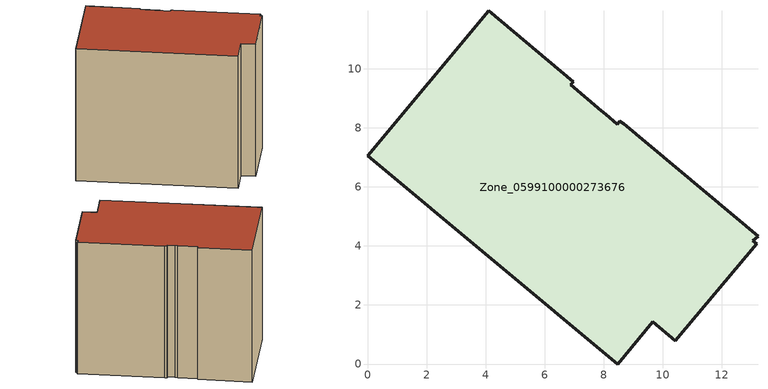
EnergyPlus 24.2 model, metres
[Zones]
Zone_0599100000273676
 floor ground (C_G): 13.05,4.18 13.18,4.07 10.43,0.79 9.66,1.43 8.47,0 0,7.05 4.11,11.96 6.97,9.57 6.89,9.46 7.92,8.58 8.07,8.45 8.46,8.12 8.54,8.22 8.67,8.15 13.23,4.34 z0
 wall outside (C_F): 8.67,8.15 8.54,8.22 8.46,8.12 8.07,8.45 7.92,8.58 6.89,9.46 6.97,9.57 4.11,11.96 0,7.05 8.47,0 9.66,1.43 10.43,0.79 13.18,4.07 13.05,4.18 13.23,4.34 8.67,8.15 z0:9.99
 roof outside (C_R): 13.05,4.18 13.23,4.34 8.67,8.15 8.54,8.22 8.46,8.12 8.07,8.45 7.92,8.58 6.89,9.46 6.97,9.57 4.11,11.96 0,7.05 8.47,0 9.66,1.43 10.43,0.79 13.18,4.07 z9.99
[BUILDING]
Pand.0599100000273676: North Axis=0; Terrain=City; Loads Convergence Tolerance Value=0.04; Temperature Convergence Tolerance Value=0.4; Solar Distribution=FullExterior; Maximum Number of Warmup Days=25; Minimum Number of Warmup Days=1
[Site:Location]
Rotterdam.The.Hague.AP_ZH_NLD Design_Conditions: Latitude=51.96; Longitude=4.45; Time Zone=1; Elevation=-4.5
[SITE:GROUNDTEMPERATURE:BUILDINGSURFACE]
18, 18, 18, 18, 18, 18, 18, 18, 18, 18, 18, 18
[MATERIAL] Thermal Absorptance=0.9; Solar Absorptance=0.7; Visible Absorptance=0.7
Name | Roughness | Thickness | Conductivity | Density | Specific Heat
G.TC.1946 | MediumSmooth | 0.15 | 1 | 540 | 1210
F.TC.1946 | Rough | 0.3 | 0.857143 | 1920 | 840
R.TC.1946 | MediumRough | 0.2 | 0.909091 | 1500 | 1000
[CONSTRUCTION]
C_G: G.TC.1946
C_F: F.TC.1946
C_R: R.TC.1946
[ZONE]
Zone_0599100000273676: Type=1; Multiplier=1; Ceiling Height=Autocalculate; Volume=Autocalculate; Floor Area=autocalculate; Part of Total Floor Area=Yes
[ZONEINFILTRATION:DESIGNFLOWRATE]
Infil_Zone_0599100000273676: Zone or ZoneList or Space or SpaceList=Zone_0599100000273676; Schedule=AlwaysOn; Design Flow Rate Calculation Method=Flow/Area; Flow Rate per Floor Area=0.003; Constant Term Coefficient=1; Temperature Term Coefficient=0; Velocity Term Coefficient=0; Velocity Squared Term Coefficient=0
[HVACTEMPLATE:ZONE:IDEALLOADSAIRSYSTEM]
Zone_0599100000273676: Maximum Heating Supply Air Temperature=50; Minimum Cooling Supply Air Temperature=13; Maximum Heating Supply Air Humidity Ratio=0.0156; Minimum Cooling Supply Air Humidity Ratio=0.0077; Heating Limit=NoLimit; Cooling Limit=NoLimit; Dehumidification Control Type=ConstantSensibleHeatRatio; Cooling Sensible Heat Ratio=0.7; Dehumidification Setpoint=60; Humidification Control Type=None; Humidification Setpoint=30; Outdoor Air Method=None; Outdoor Air Flow Rate per Person=0.00944; Outdoor Air Flow Rate per Zone Floor Area=0; Outdoor Air Flow Rate per Zone=0; Demand Controlled Ventilation Type=None; Outdoor Air Economizer Type=NoEconomizer; Heat Recovery Type=None; Sensible Heat Recovery Effectiveness=0.7; Latent Heat Recovery Effectiveness=0.65
[ZONECONTROL:THERMOSTAT]
ThermostatControl_Zone_0599100000273676: Zone or ZoneList=Zone_0599100000273676; Control Type Schedule=DualSetpointControlType; Control 1=Thermostat_Zone_0599100000273676; Temperature Difference Between Cutout And Setpoint=0
[THERMOSTATSETPOINT:DUALSETPOINT]
Thermostat_Zone_0599100000273676: Heating Setpoint Temperature Schedule=HeatingSetpoint_Zone_0599100000273676; Cooling Setpoint Temperature Schedule=CoolingSetpoint_Zone_0599100000273676
[SCHEDULE:COMPACT]
HeatingSetpoint_Zone_0599100000273676: Through: 12/31, For: AllDays, Until: 24:00, 21
CoolingSetpoint_Zone_0599100000273676: Through: 12/31, For: AllDays, Until: 24:00, 24
DualSetpointControlType: Through: 12/31, For: AllDays, Until: 24:00, 4
AlwaysOn: Through: 12/31, For: AllDays, Until: 24:00, 1
